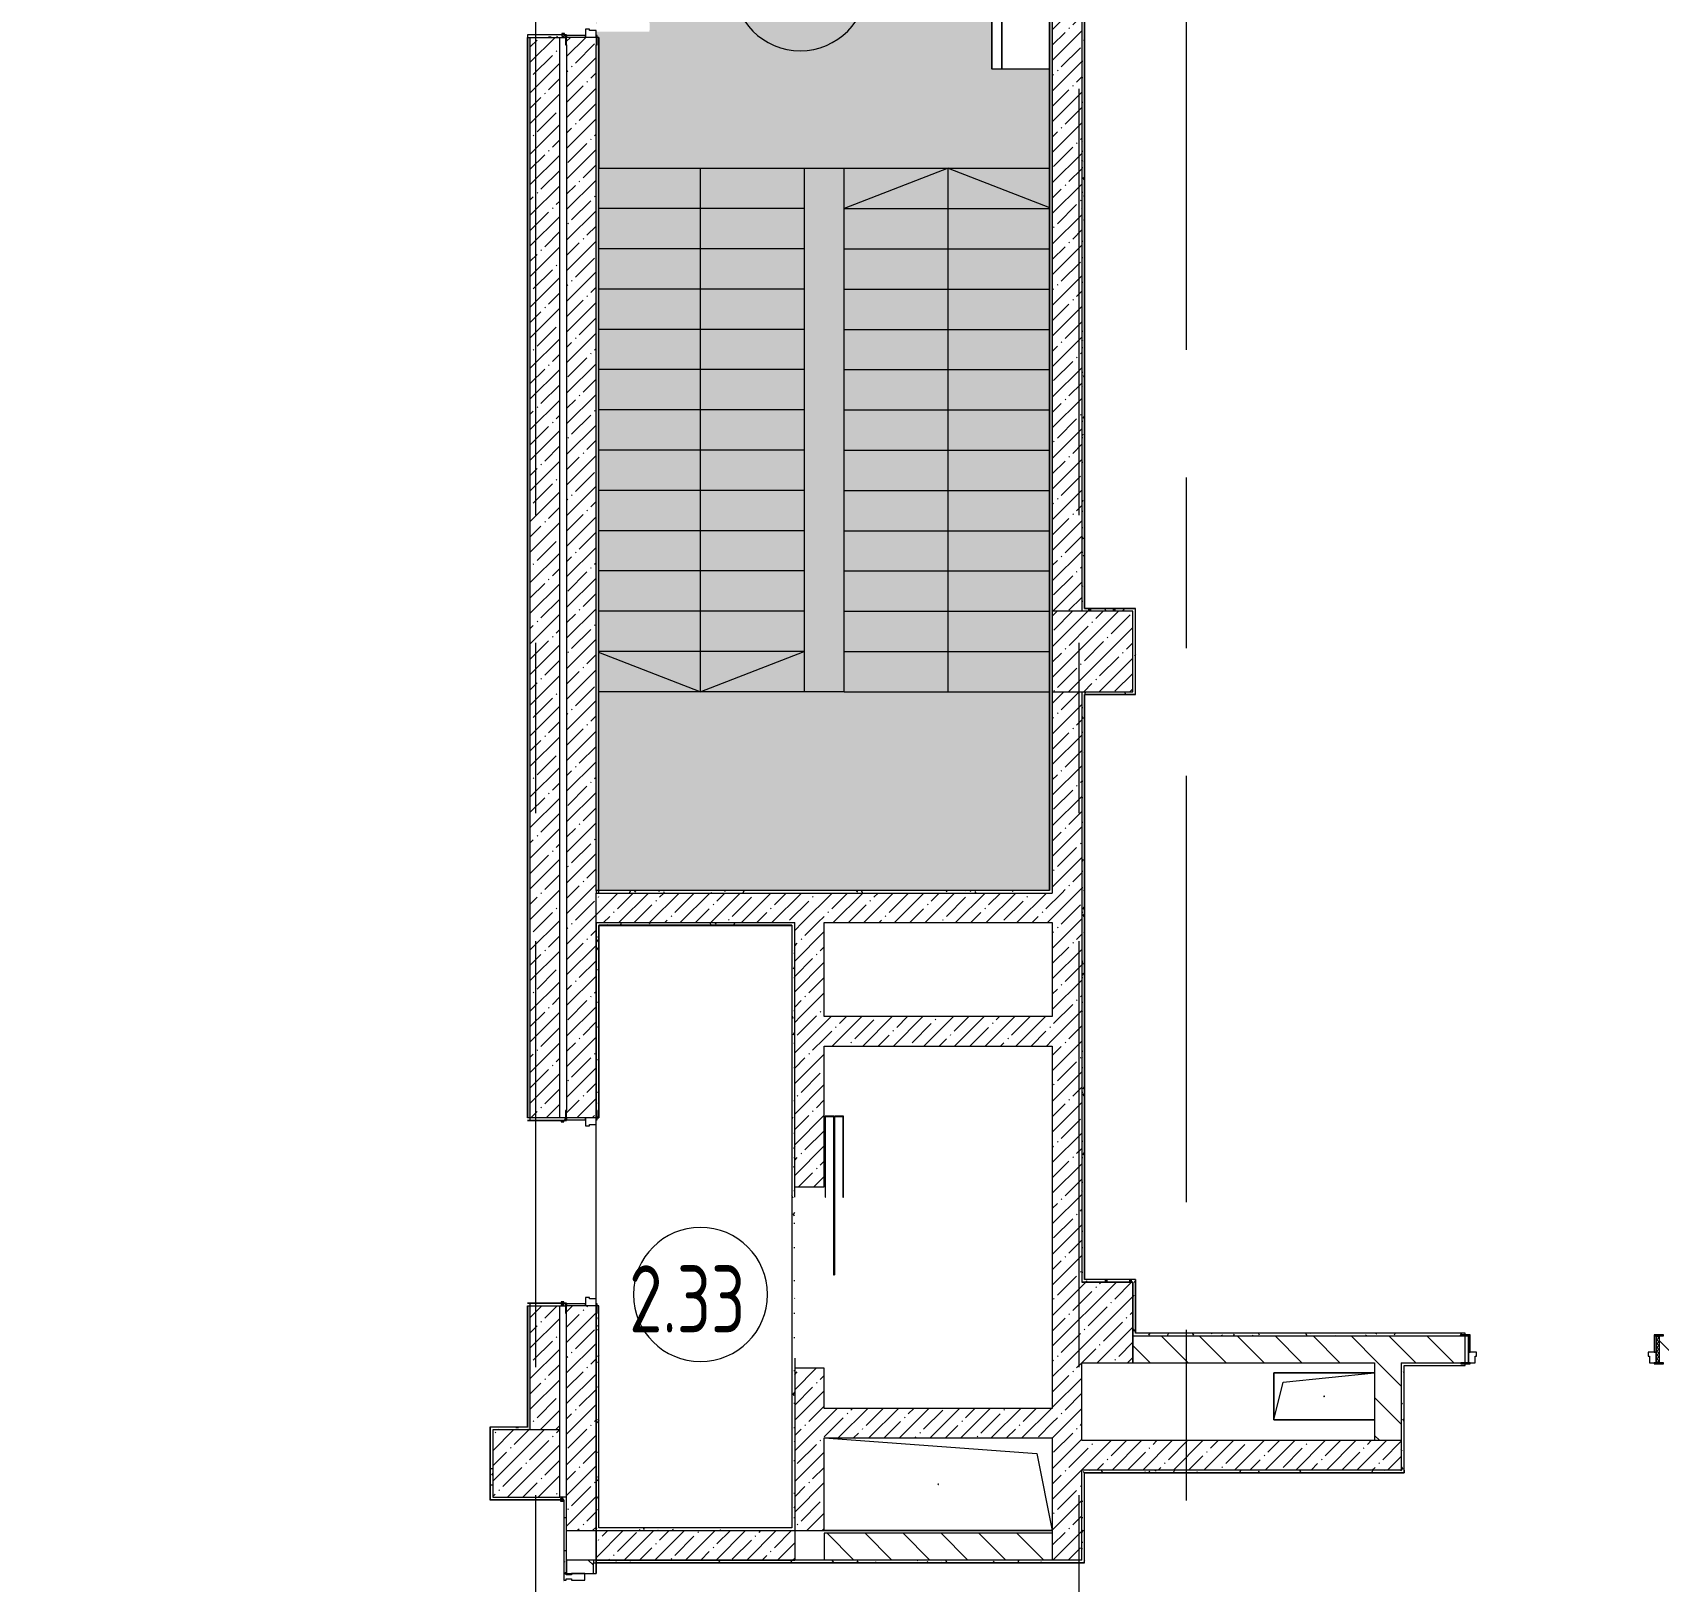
# Model space of a CAD drawing. Header units: millimetres. Extents: x -625 to 415037, y -3642 to 102118.
# Drawn here: x 183332 to 195449, y 10070 to 21611 of the extents above; entities that cross this region are included whole.
import ezdxf

# ---------------------------------------------------------------- set-up
doc = ezdxf.new("R2010")
doc.units = ezdxf.units.MM
doc.linetypes.add('Осевая', pattern=[6350, 1270, -952.5, 3175, -952.5])
for name, color, linetype, lineweight in [('A-AREA-IDEN', 7, 'Continuous', 9), ('A-DOOR-FRAM-2', 7, 'Continuous', 5), ('A-GENM', 7, 'Continuous', 9), ('A-GLAZ-CWMG', 7, 'Continuous', 9), ('A-GLAZ-CWMG-1', 7, 'Continuous', 20), ('A-WALL', 7, 'Continuous', 5), ('I-WALL', 7, 'Continuous', 5), ('S-COLS', 7, 'Continuous', 9), ('S-COLS-1', 7, 'Continuous', 5), ('S-STRS', 7, 'Continuous', 9), ('S-STRS-ANNO', 7, 'Continuous', 5), ('Оси', 7, 'Continuous', 9), ('Оси-2', 7, 'Осевая', 9)]:
    doc.layers.add(name, color=color, linetype=linetype, lineweight=lineweight)
doc.layers.add('A-AREA-PATT-2', color=7, linetype='Continuous', lineweight=5, true_color=0xcde0ef, transparency=1)
for name, color, linetype, lineweight, true_color in [('A-DOOR-1', 7, 'Continuous', 5, 0xc0c0c0), ('A-DOOR-FRAM-1', 7, 'Continuous', 5, 0xc0c0c0), ('A-WALL-1', 9, 'Continuous', 5, 0x808080), ('A-WALL-FNSH-1', 9, 'Continuous', 5, 0x808080), ('S-STRS-1', 7, 'Continuous', 9, 0xeef6ff)]:
    doc.layers.add(name, color=color, linetype=linetype, lineweight=lineweight, true_color=true_color)
doc.layers.get('A-DOOR-1').off()
doc.styles.add('СПДС', font='ГОСТ тип А.ttf', dxfattribs={"width": 0.9})
pattern_1 = [(135, (148772.12, -0.94), (-141.42136, -141.42136), [])]
pattern_2 = [(45, (148772.12, -0.94), (-114.04925, 114.04925), []), (45, (148886.17, -0.94), (-114.04925, 114.04925), [201.612, -40.322, 6.706, -33.617])]
pattern_3 = [(0, (148772.123, -0.94), (243.84, 60.96), [20.117, -162.763, 20.117, -162.763, -975.36]), (0, (148772.123, -0.94), (243.84, 60.96), [-365.76, 20.117, -345.643, 20.117, -162.763, -426.72]), (0, (148772.123, -0.94), (243.84, 60.96), [-914.4, 20.117, -101.803, 20.117, -284.683]), (120, (148863.563, 29.54), (-174.71291, 180.691634), [20.117, -162.763, 20.117, -162.763, -975.36]), (120, (148863.563, 29.54), (-174.71291, 180.691634), [-365.76, 20.117, -345.643, 20.117, -162.763, -426.72]), (120, (148863.563, 29.54), (-174.71291, 180.691634), [-914.4, 20.117, -101.803, 20.117, -284.683]), (240, (148894.043, 151.46), (-69.12709, -241.651634), [20.117, -162.763, 20.117, -162.763, -975.36]), (240, (148894.043, 151.46), (-69.12709, -241.651634), [-365.76, 20.117, -345.643, 20.117, -162.763, -426.72]), (240, (148894.043, 151.46), (-69.12709, -241.651634), [-914.4, 20.117, -101.803, 20.117, -284.683])]

# ---------------------------------------------------------------- blocks, each defined once
blk = doc.blocks.new('BSC_Колонна _Прямоугольная - 600х600-V314-Объем проектирования 2 этажа')
at = {"layer": 'S-COLS-1'}
h = blk.add_hatch(dxfattribs=at)
h.set_pattern_fill('FP_67', color=256, style=0, pattern_type=2)
h.set_pattern_definition([(45, (-42460, -17000), (-114.04925, 114.04925), []), (45, (-42345.95, -17000), (-114.04925, 114.04925), [201.613, -40.323, 6.706, -33.617])])
h.paths.add_polyline_path([(-300, -300), (300, -300), (300, 300), (-300, 300), (-300, 3)])
for p, q in [((300, 300), (-300, 300)), ((-300, 300), (-300, -300)), ((300, -300), (300, 300)), ((-300, -300), (300, -300))]:
    blk.add_line(p, q, dxfattribs=at)
blk = doc.blocks.new('110_Дверь_СКБ_2Ст - Д-6_л__ ДОО_Дв_1450x2100h_Дверь из раздевальной в коридор-V364-Объем проектирования 2 этажа')
at = {"layer": 'A-DOOR-FRAM-2'}
h = blk.add_hatch(dxfattribs=at)
h.set_pattern_fill('FP_40', color=256, style=0, pattern_type=2)
h.set_pattern_definition([(45, (-546.384, 164.685), (-14.1421, 14.1421), []), (135, (-546.384, 164.685), (-14.1421, -14.1421), [])])
h.paths.add_polyline_path([(-713, 100), (-713, -100), (-688, -100), (-688, 100)])
at = {"layer": 'A-DOOR-FRAM-1'}
for p, q in [((-672, 108), (-742, 108)), ((-742, 108), (-742, 100)), ((-742, 100), (-672, 100)), ((-688, 100), (-713, 100)), ((-713, 100), (-713, -100)), ((-638, 100), (-688, 100)), ((-688, 100), (-688, 20)), ((-688, 20), (-628, 20)), ((-688, -100), (-688, 100)), ((-672, 20), (-688, 20)), ((-688, 20), (-688, -100)), ((-672, 100), (-672, 108)), ((-672, -100), (-672, 20)), ((-638, 50), (-638, 100)), ((-628, 50), (-638, 50)), ((-628, 20), (-628, 50)), ((662, 50), (652, 50)), ((652, 50), (652, 20)), ((652, 20), (712, 20)), ((662, 100), (662, 50)), ((712, 100), (662, 100)), ((768, 108), (698, 108)), ((698, 108), (698, 100)), ((698, 100), (768, 100)), ((712, 20), (698, 20)), ((698, 20), (698, -100)), ((712, 20), (712, 100)), ((738, 100), (712, 100)), ((712, 100), (712, -100)), ((712, -100), (712, 20)), ((738, -100), (738, 100)), ((768, 100), (768, 108)), ((-672, -100), (-742, -100)), ((-742, -100), (-742, -108)), ((-742, -108), (-672, -108)), ((-713, -100), (-688, -100)), ((-688, -100), (-672, -100)), ((-672, -108), (-672, -100)), ((698, -100), (712, -100)), ((768, -100), (698, -100)), ((698, -100), (698, -108)), ((698, -108), (768, -108)), ((712, -100), (738, -100)), ((768, -108), (768, -100))]:
    blk.add_line(p, q, dxfattribs=at)
blk = doc.blocks.new('110_Дверь_СКБ_2Ст - Д-1 Лестничная клетка EIS60-V410-Объем проектирования 2 этажа')
at = {"layer": 'A-DOOR-FRAM-1'}
for p, q in [((-672, 118), (-742, 118)), ((-742, 118), (-742, 110)), ((-742, 110), (-672, 110)), ((-638, 110), (-688, 110)), ((-688, 110), (-688, 30)), ((-688, 30), (-628, 30)), ((-672, 30), (-688, 30)), ((-688, 30), (-688, -110)), ((-672, 110), (-672, 118)), ((-672, -110), (-672, 30)), ((-638, 60), (-638, 110)), ((-628, 60), (-638, 60)), ((-628, 30), (-628, 60)), ((662, 60), (652, 60)), ((652, 60), (652, 30)), ((652, 30), (712, 30)), ((662, 110), (662, 60)), ((712, 110), (662, 110)), ((768, 118), (698, 118)), ((698, 118), (698, 110)), ((698, 110), (768, 110)), ((712, 30), (698, 30)), ((698, 30), (698, -110)), ((712, 30), (712, 110)), ((712, -110), (712, 30)), ((768, 110), (768, 118)), ((-672, -110), (-742, -110)), ((-742, -110), (-742, -118)), ((-742, -118), (-672, -118)), ((-688, -110), (-672, -110)), ((-672, -118), (-672, -110)), ((698, -110), (712, -110)), ((768, -110), (698, -110)), ((698, -110), (698, -118)), ((698, -118), (768, -118)), ((768, -118), (768, -110))]:
    blk.add_line(p, q, dxfattribs=at)
blk = doc.blocks.new('GM_Отверстие прямоугольное _в плите_ - Отверстие-21981729-Объем проектирования 2 этажа')
at = {"layer": 'A-GENM'}
for p, q in [((-375, -175), (-375, 175)), ((-375, 175), (375, 175)), ((375, 175), (-375, 175)), ((-375, 175), (-375, -175)), ((-305, 105), (375, 175)), ((-375, -175), (-305, 105)), ((375, -175), (-375, -175)), ((-375, -175), (375, -175))]:
    blk.add_line(p, q, dxfattribs=at)
for start, end in [(360, 180), (180, 360)]:
    blk.add_arc((0, 0), 2.5, start, end, dxfattribs=at)
blk = doc.blocks.new('110_Дверь_СКБ_2Ст - Д-2 1450x2100h_Лестничная клетка EIS60-31576737-Объем проектирования 2 этажа')
at = {"layer": 'A-DOOR-FRAM-1'}
for p, q in [((-672, 118), (-742, 118)), ((-742, 118), (-742, 110)), ((-742, 110), (-672, 110)), ((-638, 110), (-688, 110)), ((-688, 110), (-688, 30)), ((-688, 30), (-628, 30)), ((-672, 30), (-688, 30)), ((-688, 30), (-688, -110)), ((-672, 110), (-672, 118)), ((-672, -110), (-672, 30)), ((-638, 60), (-638, 110)), ((-628, 60), (-638, 60)), ((-628, 30), (-628, 60)), ((662, 60), (652, 60)), ((652, 60), (652, 30)), ((652, 30), (712, 30)), ((662, 110), (662, 60)), ((712, 110), (662, 110)), ((768, 118), (698, 118)), ((698, 118), (698, 110)), ((698, 110), (768, 110)), ((712, 30), (698, 30)), ((698, 30), (698, -110)), ((712, 30), (712, 110)), ((712, -110), (712, 30)), ((768, 110), (768, 118)), ((-672, -110), (-742, -110)), ((-742, -110), (-742, -118)), ((-742, -118), (-672, -118)), ((-688, -110), (-672, -110)), ((-672, -118), (-672, -110)), ((698, -110), (712, -110)), ((768, -110), (698, -110)), ((698, -110), (698, -118)), ((698, -118), (768, -118)), ((768, -118), (768, -110))]:
    blk.add_line(p, q, dxfattribs=at)
blk = doc.blocks.new('BSC_Колонна _Прямоугольная - 500х500-V428-Объем проектирования 2 этажа')
at = {"layer": 'S-COLS-1'}
h = blk.add_hatch(dxfattribs=at)
h.set_pattern_fill('FP_180', color=256, style=0, pattern_type=2)
h.set_pattern_definition([(45, (-38240, -10950), (-114.04925, 114.04925), []), (45, (-38125.95, -10950), (-114.04925, 114.04925), [201.613, -40.323, 6.706, -33.617])])
h.paths.add_polyline_path([(177, -250), (250, -250), (250, 250), (-250, 250), (-250, -250)])
for p, q in [((250, 250), (-250, 250)), ((-250, 250), (-250, -250)), ((250, -250), (250, 250)), ((-250, -250), (250, -250))]:
    blk.add_line(p, q, dxfattribs=at)
blk = doc.blocks.new('DOR_Дверь лифта - 1350х2050h-19118285-Объем проектирования 2 этажа')
at = {"layer": 'A-DOOR-FRAM-1'}
for p, q in [((600, -117), (600, -120)), ((1203, -117), (600, -117)), ((600, -120), (1200, -120)), ((1200, -120), (1200, -180)), ((1203, -183), (1203, -117)), ((1200, -180), (20, -180)), ((20, -180), (20, -183)), ((20, -183), (1203, -183)), ((1203, -187), (20, -187)), ((20, -187), (20, -190)), ((20, -190), (1200, -190)), ((1200, -190), (1200, -250)), ((1203, -253), (1203, -187)), ((600, -250), (600, -253)), ((1200, -250), (600, -250)), ((600, -253), (1203, -253))]:
    blk.add_line(p, q, dxfattribs=at)
blk = doc.blocks.new('GM_Отверстие прямоугольное _в плите_ - Отверстие-24275187-Объем проектирования 2 этажа')
at = {"layer": 'A-GENM'}
for p, q in [((-230, 735), (345, 850)), ((345, 850), (345, -850)), ((345, -850), (345, 850)), ((-345, -850), (-230, 735))]:
    blk.add_line(p, q, dxfattribs=at)
for start, end in [(360, 180), (180, 360)]:
    blk.add_arc((0, 0), 2.5, start, end, dxfattribs=at)
blk = doc.blocks.new('Прямоугольный импост - Импост структурный с накладкой - 160мм Темный-31239248-Объем проектирования 2 этажа')
at = {"layer": 'A-GLAZ-CWMG-1'}
for p, q in [((0, 17), (-50, 17)), ((-50, 17), (-50, 0)), ((-50, 0), (-40, 0)), ((-40, 0), (-40, -40)), ((-10, -40), (-10, 0)), ((-10, 0), (0, 0)), ((0, 0), (0, 17)), ((-40, -40), (-50, -40)), ((-50, -40), (-50, -140)), ((0, -40), (-10, -40)), ((0, -140), (0, -40)), ((-50, -140), (0, -140))]:
    blk.add_line(p, q, dxfattribs=at)
blk = doc.blocks.new('Зашивка приборов отопления28 - Зашивка приборов отопления-33322877-Объем проектирования 2 этажа')
at = {"layer": 'A-WALL'}
for p, q in [((75381, 486), (73341, 486)), ((73341, 486), (73341, 411)), ((73341, 411), (73341, 56)), ((75381, 411), (73341, 411)), ((73341, 411), (73341, 56)), ((73341, 411), (75381, 411))]:
    blk.add_line(p, q, dxfattribs=at)
blk = doc.blocks.new('Марка_Помещения - Номер-25198446-Объем проектирования 2 этажа')
at = {"layer": 'A-AREA-IDEN'}
for start, end in [(360, 180), (180, 360)]:
    blk.add_arc((0, 0), 2.5, start, end, dxfattribs=at)

msp = doc.modelspace()

# ---------------------------------------------------------------- hatches: boundary and pattern name
at = {"layer": 'A-AREA-PATT-2'}
h = msp.add_hatch(color=256, dxfattribs=at)
h.paths.add_polyline_path([(189382, 16699), (189382, 20599), (189082, 20599), (189082, 16699)])
h.paths.add_polyline_path([(187552, 20599), (187552, 20607), (187542, 20607), (187542, 20599), (187549, 20599)])
h = msp.add_hatch(color=256, dxfattribs=at)
h.paths.add_polyline_path([(187288, 7920), (187292, 7920), (187290, 7930), (187282, 7930), (187282, 7920)])
h.paths.add_polyline_path([(169022, 7920), (169022, 8530), (168992, 8530), (168992, 7920), (169017, 7920)])
h.paths.add_polyline_path([(187291, 7989), (187292, 7990), (187292, 8079), (187288, 8079), (187288, 8029), (187291, 8029), (187291, 7999)])
h.paths.add_polyline_path([(187288, 10064), (187292, 10064), (187291, 10114), (187288, 10114)])
h.paths.add_polyline_path([(169022, 10275), (169022, 10879), (169003, 10877), (169003, 10275)])
h.paths.add_polyline_path([(187267, 10668), (187287, 10668), (187287, 10679), (187267, 10679)])
h.paths.add_polyline_path([(181432, 13739), (181472, 13739), (181470, 13759), (181422, 13759), (181422, 13739)])
h.paths.add_polyline_path([(180072, 13739), (180122, 13739), (180120, 13759), (180072, 13759)])
h.paths.add_polyline_path([(182422, 18869), (182422, 18919), (182403, 18917), (182403, 18869)])
h.paths.add_polyline_path([(182403, 20219), (182422, 20219), (182422, 20269), (182403, 20267), (182403, 20221)])
at = {"layer": 'I-WALL'}
h = msp.add_hatch(dxfattribs=at)
h.set_pattern_fill('FP_1', color=256, style=0, pattern_type=2)
h.set_pattern_definition(pattern_2)
h.paths.add_polyline_path([(187042, 11199), (187262, 11199), (187262, 12124), (187042, 12124), (187042, 12099)])
h.paths.add_polyline_path([(187262, 13524), (187262, 21574), (187042, 21574), (187042, 13524), (187189, 13524)])
h.paths.add_polyline_path([(187262, 22974), (187262, 23399), (187042, 23399), (187042, 22974), (187189, 22974)])
h = msp.add_hatch(dxfattribs=at)
h.set_pattern_fill('FP_1', color=256, style=0, pattern_type=2)
h.set_pattern_definition(pattern_2)
h.paths.add_polyline_path([(187312, 10449), (187532, 10449), (187532, 12124), (187312, 12124), (187312, 10679)])
h.paths.add_polyline_path([(187532, 13524), (187532, 21574), (187312, 21574), (187312, 13524), (187528, 13524)])
h.paths.add_polyline_path([(187524, 22974), (187532, 22974), (187532, 23399), (187423, 23399), (187312, 23419), (187312, 22974), (187482, 22974)])
h = msp.add_hatch(dxfattribs=at)
h.set_pattern_fill('FP_191', color=256, style=0, pattern_type=2)
h.set_pattern_definition(pattern_3)
h.paths.add_polyline_path([(187552, 15199), (187552, 21574), (187540, 21574), (187540, 21519), (187532, 21519), (187532, 15199)])
h.paths.add_polyline_path([(187540, 22974), (187552, 22974), (187552, 23378), (187532, 23379), (187532, 23029), (187540, 23029), (187540, 22982)])
h = msp.add_hatch(dxfattribs=at)
h.set_pattern_fill('FP_191', color=256, style=0, pattern_type=2)
h.set_pattern_definition(pattern_3)
h.paths.add_polyline_path([(190932, 15219), (190932, 23379), (190912, 23378), (190912, 15219)])
h = msp.add_hatch(dxfattribs=at)
h.set_pattern_fill('FP_191', color=256, style=0, pattern_type=2)
h.set_pattern_definition(pattern_3)
h.paths.add_polyline_path([(187042, 11199), (187042, 12124), (187022, 12124), (187022, 11220)])
h.paths.add_polyline_path([(187022, 11199), (187042, 11199), (187022, 11219)])
h.paths.add_polyline_path([(187022, 13524), (187042, 13524), (187042, 21574), (187022, 21574), (187022, 13549)])
h.paths.add_polyline_path([(187022, 22974), (187042, 22974), (187042, 23016), (187022, 23002), (187022, 22974)])
h = msp.add_hatch(dxfattribs=at)
h.set_pattern_fill('FP_1', color=256, style=0, pattern_type=2)
h.set_pattern_definition(pattern_2)
h.paths.add_polyline_path([(190932, 17299), (191152, 17299), (191152, 22699), (190932, 22699), (190932, 19053)])
h = msp.add_hatch(dxfattribs=at)
h.set_pattern_fill('FP_191', color=256, style=0, pattern_type=2)
h.set_pattern_definition(pattern_3)
h.paths.add_polyline_path([(191152, 17299), (191172, 17299), (191172, 17319)])
h.paths.add_polyline_path([(191152, 17299), (191172, 17320), (191172, 22678), (191152, 22679), (191152, 19053)])
h = msp.add_hatch(dxfattribs=at)
h.set_pattern_fill('FP_191', color=256, style=0, pattern_type=2)
h.set_pattern_definition(pattern_3)
h.paths.add_polyline_path([(187051, 21574), (187304, 21574), (187305, 21589), (187312, 21589), (187311, 21594), (187022, 21594), (187022, 21574), (187042, 21574)])
h = msp.add_hatch(dxfattribs=at)
h.set_pattern_fill('FP_191', color=256, style=0, pattern_type=2)
h.set_pattern_definition(pattern_3)
h.paths.add_polyline_path([(191526, 17299), (191532, 17299), (191531, 17319), (191172, 17319), (191172, 17299)])
h = msp.add_hatch(dxfattribs=at)
h.set_pattern_fill('FP_191', color=256, style=0, pattern_type=2)
h.set_pattern_definition(pattern_3)
h.paths.add_polyline_path([(191532, 16679), (191552, 16679), (191552, 17319), (191532, 17319), (191532, 16699)])
h = msp.add_hatch(dxfattribs=at)
h.set_pattern_fill('FP_1', color=256, style=0, pattern_type=2)
h.set_pattern_definition(pattern_2)
h.paths.add_polyline_path([(190932, 15199), (191152, 15199), (191152, 16699), (190932, 16699)])
h = msp.add_hatch(dxfattribs=at)
h.set_pattern_fill('FP_191', color=256, style=0, pattern_type=2)
h.set_pattern_definition(pattern_3)
h.paths.add_polyline_path([(191152, 16679), (191172, 16679), (191152, 16699)])
h.paths.add_polyline_path([(191531, 16679), (191532, 16679), (191532, 16699), (191152, 16699), (191173, 16679), (191526, 16679)])
h = msp.add_hatch(dxfattribs=at)
h.set_pattern_fill('FP_191', color=256, style=0, pattern_type=2)
h.set_pattern_definition(pattern_3)
h.paths.add_polyline_path([(191152, 12299), (191172, 12299), (191172, 12319)])
h.paths.add_polyline_path([(191152, 12299), (191172, 12320), (191172, 16679), (191152, 16679), (191152, 12332)])
h = msp.add_hatch(dxfattribs=at)
h.set_pattern_fill('FP_1', color=256, style=0, pattern_type=2)
h.set_pattern_definition(pattern_2)
h.paths.add_polyline_path([(191152, 14979), (191152, 15199), (187532, 15199), (187532, 14979), (190932, 14979)])
h = msp.add_hatch(dxfattribs=at)
h.set_pattern_fill('FP_191', color=256, style=0, pattern_type=2)
h.set_pattern_definition(pattern_3)
h.paths.add_polyline_path([(189012, 15199), (190932, 15199), (190911, 15219), (187552, 15218), (187552, 15199), (188635, 15199)])
h.paths.add_polyline_path([(190932, 15199), (190932, 15219), (190912, 15219)])
h = msp.add_hatch(dxfattribs=at)
h.set_pattern_fill('FP_191', color=256, style=0, pattern_type=2)
h.set_pattern_definition(pattern_3)
h.paths.add_polyline_path([(189012, 14979), (187532, 14979), (187532, 14959), (188991, 14959)])
h.paths.add_polyline_path([(189002, 14959), (189012, 14959), (189012, 14979), (188992, 14959)])
h = msp.add_hatch(dxfattribs=at)
h.set_pattern_fill('FP_191', color=256, style=0, pattern_type=2)
h.set_pattern_definition(pattern_3)
h.paths.add_polyline_path([(187532, 10449), (187552, 10470), (187552, 12124), (187540, 12124), (187540, 12069), (187532, 12069), (187532, 10452)])
h.paths.add_polyline_path([(187552, 10449), (187552, 10469), (187532, 10449)])
h.paths.add_polyline_path([(187540, 13524), (187552, 13524), (187552, 14958), (187532, 14959), (187533, 13579), (187540, 13579), (187540, 13532)])
h = msp.add_hatch(dxfattribs=at)
h.set_pattern_fill('FP_191', color=256, style=0, pattern_type=2)
h.set_pattern_definition(pattern_3)
h.paths.add_polyline_path([(188994, 10469), (189012, 10469), (189012, 14959), (188992, 14957), (188992, 10469)])
h = msp.add_hatch(dxfattribs=at)
h.set_pattern_fill('FP_1', color=256, style=0, pattern_type=2)
h.set_pattern_definition(pattern_2)
h.paths.add_polyline_path([(189232, 14279), (189232, 14979), (189012, 14979), (189012, 14279)])
h = msp.add_hatch(dxfattribs=at)
h.set_pattern_fill('FP_1', color=256, style=0, pattern_type=2)
h.set_pattern_definition(pattern_2)
h.paths.add_polyline_path([(191152, 10229), (191152, 11699), (190932, 11699), (190932, 10229)])
h.paths.add_polyline_path([(190932, 12299), (191152, 12299), (191152, 14979), (190932, 14979), (190932, 12900)])
h = msp.add_hatch(dxfattribs=at)
h.set_pattern_fill('FP_1', color=256, style=0, pattern_type=2)
h.set_pattern_definition(pattern_2)
h.paths.add_polyline_path([(189232, 10449), (189232, 11659), (189012, 11659), (189012, 10449)])
h.paths.add_polyline_path([(189012, 13009), (189232, 13009), (189232, 14279), (189012, 14279), (189012, 14128)])
h = msp.add_hatch(dxfattribs=at)
h.set_pattern_fill('FP_1', color=256, style=0, pattern_type=2)
h.set_pattern_definition(pattern_2)
h.paths.add_polyline_path([(189232, 14059), (190932, 14059), (190932, 14279), (189232, 14279), (189232, 14251)])
h = msp.add_hatch(dxfattribs=at)
h.set_pattern_fill('FP_191', color=256, style=0, pattern_type=2)
h.set_pattern_definition(pattern_3)
h.paths.add_polyline_path([(187262, 13504), (187312, 13504), (187310, 13509), (187304, 13509), (187304, 13524), (187042, 13524), (187042, 13504), (187189, 13504)])
h = msp.add_hatch(dxfattribs=at)
h.set_pattern_fill('FP_191', color=256, style=0, pattern_type=2)
h.set_pattern_definition(pattern_3)
h.paths.add_polyline_path([(191526, 12299), (191552, 12299), (191552, 12319), (191172, 12319), (191172, 12299)])
h = msp.add_hatch(dxfattribs=at)
h.set_pattern_fill('FP_191', color=256, style=0, pattern_type=2)
h.set_pattern_definition(pattern_3)
h.paths.add_polyline_path([(191532, 11899), (191552, 11920), (191552, 12299), (191532, 12299), (191532, 11919)])
h.paths.add_polyline_path([(191552, 11899), (191552, 11919), (191532, 11899)])
h = msp.add_hatch(dxfattribs=at)
h.set_pattern_fill('FP_191', color=256, style=0, pattern_type=2)
h.set_pattern_definition(pattern_3)
h.paths.add_polyline_path([(187189, 12124), (187304, 12124), (187304, 12139), (187312, 12139), (187312, 12144), (187042, 12144), (187042, 12124), (187085, 12124)])
h = msp.add_hatch(dxfattribs=at)
h.set_pattern_fill('FP_23', color=256, style=0, pattern_type=2)
h.set_pattern_definition(pattern_1)
h.paths.add_polyline_path([(199182, 11699), (200482, 11699), (200482, 11899), (197532, 11899), (197532, 11699)])
h.paths.add_polyline_path([(193333, 11699), (194008, 11699), (194008, 11899), (191532, 11899), (191532, 11699), (192971, 11699)])
h.paths.add_polyline_path([(196233, 11699), (196932, 11699), (196932, 11899), (195458, 11899), (195458, 11699), (196033, 11699)])
h = msp.add_hatch(dxfattribs=at)
h.set_pattern_fill('FP_191', color=256, style=0, pattern_type=2)
h.set_pattern_definition(pattern_3)
h.paths.add_polyline_path([(196932, 11899), (196932, 11919), (196912, 11919)])
h.paths.add_polyline_path([(196932, 11899), (196911, 11919), (195458, 11919), (195458, 11907), (195488, 11907), (195488, 11899), (196233, 11899)])
h.paths.add_polyline_path([(193978, 11899), (193978, 11907), (194008, 11907), (194008, 11919), (191552, 11919), (191552, 11899), (193533, 11899)])
h = msp.add_hatch(dxfattribs=at)
h.set_pattern_fill('FP_23', color=256, style=0, pattern_type=2)
h.set_pattern_definition(pattern_1)
h.paths.add_polyline_path([(193533, 11119), (193533, 11699), (193333, 11699), (193333, 11119)])
h = msp.add_hatch(dxfattribs=at)
h.set_pattern_fill('FP_191', color=256, style=0, pattern_type=2)
h.set_pattern_definition(pattern_3)
h.paths.add_polyline_path([(195488, 11679), (196012, 11679), (196012, 11699), (195488, 11698), (195488, 11691), (195458, 11691), (195458, 11679)])
h.paths.add_polyline_path([(194008, 11679), (194008, 11691), (193978, 11691), (193978, 11699), (193533, 11699), (193533, 11679), (193978, 11679)])
h = msp.add_hatch(dxfattribs=at)
h.set_pattern_fill('FP_191', color=256, style=0, pattern_type=2)
h.set_pattern_definition(pattern_3)
h.paths.add_polyline_path([(193533, 10899), (193553, 10900), (193553, 11678), (193533, 11678), (193533, 11119)])
h = msp.add_hatch(dxfattribs=at)
h.set_pattern_fill('FP_1', color=256, style=0, pattern_type=2)
h.set_pattern_definition(pattern_2)
h.paths.add_polyline_path([(190932, 11139), (190932, 11359), (189232, 11359), (189232, 11139), (190096, 11139)])
h = msp.add_hatch(dxfattribs=at)
h.set_pattern_fill('FP_191', color=256, style=0, pattern_type=2)
h.set_pattern_definition(pattern_3)
h.paths.add_polyline_path([(186762, 11199), (187022, 11199), (187022, 11219), (186742, 11219), (186742, 11199)])
h = msp.add_hatch(dxfattribs=at)
h.set_pattern_fill('FP_191', color=256, style=0, pattern_type=2)
h.set_pattern_definition(pattern_3)
h.paths.add_polyline_path([(186762, 10679), (186762, 11199), (186742, 11199), (186742, 10679), (186757, 10679)])
h = msp.add_hatch(dxfattribs=at)
h.set_pattern_fill('FP_1', color=256, style=0, pattern_type=2)
h.set_pattern_definition(pattern_2)
h.paths.add_polyline_path([(193533, 10899), (193533, 11119), (191152, 11119), (191152, 10899), (192971, 10899)])
h = msp.add_hatch(dxfattribs=at)
h.set_pattern_fill('FP_191', color=256, style=0, pattern_type=2)
h.set_pattern_definition(pattern_3)
h.paths.add_polyline_path([(191152, 10209), (191172, 10211), (191172, 10899), (191152, 10899), (191152, 10229)])
h = msp.add_hatch(dxfattribs=at)
h.set_pattern_fill('FP_191', color=256, style=0, pattern_type=2)
h.set_pattern_definition(pattern_3)
h.paths.add_polyline_path([(193533, 10879), (193553, 10879), (193553, 10899), (191172, 10899), (191174, 10879), (193462, 10879)])
h = msp.add_hatch(dxfattribs=at)
h.set_pattern_fill('FP_191', color=256, style=0, pattern_type=2)
h.set_pattern_definition(pattern_3)
h.paths.add_polyline_path([(186766, 10679), (187291, 10679), (187312, 10699), (186762, 10699), (186762, 10679)])
h.paths.add_polyline_path([(187309, 10679), (187312, 10679), (187312, 10699), (187292, 10679)])
h = msp.add_hatch(dxfattribs=at)
h.set_pattern_fill('FP_191', color=256, style=0, pattern_type=2)
h.set_pattern_definition(pattern_3)
h.paths.add_polyline_path([(187312, 7919), (187312, 7999), (187292, 7999), (187292, 7920), (187308, 7919)])
h.paths.add_polyline_path([(187292, 10129), (187312, 10129), (187312, 10679), (187292, 10679), (187292, 10229)])
h = msp.add_hatch(dxfattribs=at)
h.set_pattern_fill('FP_1', color=256, style=0, pattern_type=2)
h.set_pattern_definition(pattern_2)
h.paths.add_polyline_path([(189012, 10229), (189012, 10449), (187532, 10449), (187532, 10229), (188635, 10229)])
h = msp.add_hatch(dxfattribs=at)
h.set_pattern_fill('FP_191', color=256, style=0, pattern_type=2)
h.set_pattern_definition(pattern_3)
h.paths.add_polyline_path([(189012, 10449), (189012, 10469), (188992, 10469), (189007, 10454)])
h.paths.add_polyline_path([(188635, 10449), (189012, 10449), (188991, 10469), (187553, 10469), (187552, 10449), (187912, 10449)])
h = msp.add_hatch(dxfattribs=at)
h.set_pattern_fill('FP_23', color=256, style=0, pattern_type=2)
h.set_pattern_definition(pattern_1)
h.paths.add_polyline_path([(190932, 10229), (190932, 10429), (189232, 10429), (189232, 10229), (189909, 10229)])
h = msp.add_hatch(dxfattribs=at)
h.set_pattern_fill('FP_23', color=256, style=0, pattern_type=2)
h.set_pattern_definition(pattern_1)
h.paths.add_polyline_path([(187492, 7899), (187512, 7899), (187512, 7999), (187312, 7999), (187312, 7899)])
h.paths.add_polyline_path([(187312, 10129), (187512, 10129), (187512, 10229), (187312, 10229)])
h = msp.add_hatch(dxfattribs=at)
h.set_pattern_fill('FP_191', color=256, style=0, pattern_type=2)
h.set_pattern_definition(pattern_3)
h.paths.add_polyline_path([(190932, 10209), (191152, 10209), (191152, 10229), (187512, 10229), (187512, 10209), (190829, 10209)])
at = {"layer": 'S-COLS-1'}
h = msp.add_hatch(dxfattribs=at)
h.set_pattern_fill('FP_1', color=256, style=0, pattern_type=2)
h.set_pattern_definition(pattern_2)
h.paths.add_polyline_path([(191532, 11699), (191532, 12299), (190932, 12299), (190932, 11699), (191526, 11699)])
at = {"layer": 'S-STRS-1'}
h = msp.add_hatch(color=256, dxfattribs=at)
h.paths.add_polyline_path([(189382, 20599), (190912, 20599), (190912, 21339), (190482, 21339), (190481, 23379), (187552, 23378), (187552, 22974), (187540, 22974), (187540, 22959), (187532, 22958), (187532, 22924), (187536, 22924), (187536, 22958), (188530, 22958), (188527, 22854), (188512, 22750), (188487, 22648), (188451, 22550), (188398, 22444), (188350, 22367), (188275, 22274), (188212, 22209), (188114, 22130), (188027, 22074), (187932, 22027), (187841, 21992), (187754, 21968), (187807, 21925), (187855, 21871), (187889, 21813), (187914, 21752), (187932, 21674), (187930, 21624), (187930, 21624), (187930, 21617), (187536, 21617), (187536, 21624), (187532, 21624), (187532, 21589), (187540, 21589), (187540, 21574), (187552, 21574), (187552, 20599), (188635, 20599)])
h.paths.add_polyline_path([(187532, 21674), (187536, 21674), (187536, 21707), (187833, 21707), (187814, 21763), (187783, 21816), (187747, 21858), (187702, 21894), (187639, 21924), (187594, 21938), (187536, 21943), (187536, 22033), (187650, 22041), (187754, 22061), (187855, 22092), (187942, 22130), (188027, 22179), (188111, 22240), (188187, 22310), (188255, 22389), (188313, 22475), (188361, 22568), (188398, 22665), (188424, 22765), (188438, 22868), (187536, 22868), (187536, 22874), (187532, 22874), (187532, 21707)])
for points in [[(189082, 20299), (189082, 20599), (187552, 20599), (187552, 20299), (188635, 20299)], [(190912, 20299), (190912, 20599), (189382, 20599), (189382, 20299), (190225, 20299)], [(188635, 19999), (189082, 19999), (189082, 20299), (187552, 20299), (187552, 19999), (188555, 19999)], [(189382, 19999), (190912, 19999), (190912, 20299), (189382, 20299)], [(188811, 19699), (189082, 19699), (189082, 19999), (187552, 19999), (187552, 19699), (188635, 19699)], [(190912, 19699), (190912, 19999), (189382, 19999), (189382, 19699)], [(189082, 19399), (189082, 19699), (187552, 19699), (187552, 19399), (188718, 19399)], [(189382, 19399), (190912, 19399), (190912, 19699), (189382, 19699)], [(189082, 19099), (189082, 19399), (187552, 19399), (187552, 19099), (188635, 19099)], [(189382, 19099), (190912, 19099), (190912, 19399), (189382, 19399)], [(188635, 18799), (189082, 18799), (189082, 19099), (187552, 19099), (187552, 18799), (188005, 18799)], [(189382, 18799), (190912, 18799), (190912, 19099), (189382, 19099), (189382, 19053)], [(189082, 18499), (189082, 18799), (187552, 18799), (187552, 18499), (188635, 18499)], [(189382, 18499), (190912, 18499), (190912, 18799), (189382, 18799)], [(187552, 18199), (189082, 18199), (189082, 18499), (187552, 18499)], [(189382, 18199), (190912, 18199), (190912, 18499), (189382, 18499)], [(188635, 17899), (189082, 17899), (189082, 18199), (187552, 18199), (187552, 17899), (187887, 17899)], [(189382, 17899), (190912, 17899), (190912, 18199), (189382, 18199)], [(187552, 17599), (189082, 17599), (189082, 17899), (187552, 17899)], [(189382, 17599), (190912, 17599), (190912, 17899), (189382, 17899)], [(187552, 17299), (189082, 17299), (189082, 17599), (187552, 17599)], [(189382, 17299), (190912, 17299), (190912, 17599), (189382, 17599)], [(187769, 16999), (189082, 16999), (189082, 17299), (187552, 17299), (187552, 16999)], [(190080, 16999), (190912, 16999), (190912, 17299), (189382, 17299), (189382, 16999)], [(187552, 16699), (189082, 16699), (189082, 16999), (187552, 16999)], [(190912, 16699), (190912, 16999), (189382, 16999), (189382, 16699), (190080, 16699)], [(190932, 15199), (190912, 15219), (190912, 16699), (187552, 16699), (187553, 15219), (190912, 15218)]]:
    msp.add_hatch(color=256, dxfattribs=at).paths.add_polyline_path(points)

# ---------------------------------------------------------------- linework, layer by layer
at = {"layer": 'A-WALL'}
for p, q in [((190912, 15219), (190912, 23378)), ((191152, 22699), (191152, 17299)), ((187042, 13504), (187042, 21574)), ((187532, 15219), (187532, 21519)), ((191172, 17319), (191532, 17319)), ((191172, 16679), (191172, 12319)), ((187532, 14979), (189012, 14979)), ((187532, 14979), (187532, 13579)), ((188992, 14959), (187552, 14959)), ((187552, 14959), (187552, 13524)), ((189012, 14827), (189012, 14979)), ((187272, 13504), (187272, 13494)), ((187272, 13494), (187292, 13494)), ((187292, 13494), (187292, 13504)), ((191552, 12319), (191172, 12319)), ((191552, 12319), (191552, 11919)), ((187022, 11219), (187022, 12124)), ((187042, 11199), (187042, 12144)), ((187552, 10469), (187552, 12124)), ((187532, 12069), (187532, 10229)), ((191532, 11899), (193978, 11899)), ((189012, 11734), (189012, 10229)), ((193533, 11699), (193978, 11699)), ((193533, 11699), (193533, 10899)), ((193553, 11679), (194008, 11679)), ((193553, 10899), (193553, 11679)), ((187022, 11219), (186742, 11219)), ((193533, 10899), (191152, 10899)), ((191172, 10209), (191172, 10879)), ((193553, 10879), (191172, 10879)), ((187292, 10679), (186742, 10679)), ((187532, 10449), (189232, 10449)), ((188992, 10469), (187553, 10469)), ((187312, 10229), (187312, 10129)), ((187512, 10129), (187512, 10209)), ((187532, 10229), (187532, 10129))]:
    msp.add_line(p, q, dxfattribs=at)
at = {"layer": 'A-WALL-1'}
for p, q in [((190932, 22699), (190932, 17299)), ((187022, 21594), (187022, 21574)), ((187312, 21594), (187022, 21594)), ((187022, 21574), (187304, 21574)), ((187262, 13524), (187262, 21574)), ((187297, 21604), (187277, 21604)), ((187277, 21604), (187277, 21584)), ((187277, 21584), (187297, 21584)), ((187297, 21584), (187297, 21604)), ((187312, 21589), (187312, 21594)), ((187552, 21574), (187540, 21574)), ((187552, 15199), (187552, 21574)), ((187312, 21519), (187312, 13579)), ((191172, 17319), (191172, 17320)), ((191552, 16679), (191552, 17319)), ((190932, 16699), (190932, 15199)), ((191152, 16699), (191152, 12299)), ((191172, 16679), (191173, 16679)), ((190911, 15219), (187532, 15219)), ((187552, 15199), (190932, 15199)), ((188992, 14959), (188992, 10469)), ((189232, 14979), (190932, 14979)), ((189232, 14279), (189232, 14979)), ((190932, 14979), (190932, 14279)), ((189012, 12934), (189012, 14827)), ((190932, 14279), (189232, 14279)), ((189232, 13009), (189232, 14059)), ((189232, 14059), (190932, 14059)), ((190932, 14059), (190932, 12299)), ((187304, 13524), (187022, 13524)), ((187312, 13505), (187312, 13509)), ((187540, 13524), (187552, 13524)), ((189012, 13009), (189232, 13009)), ((191152, 12299), (191532, 12299)), ((191532, 12299), (191532, 11699)), ((187022, 12124), (187304, 12124)), ((187262, 11199), (187262, 12124)), ((187272, 12154), (187272, 12134)), ((187292, 12154), (187272, 12154)), ((187272, 12134), (187292, 12134)), ((187292, 12134), (187292, 12154)), ((187312, 12139), (187312, 12143)), ((187552, 12124), (187540, 12124)), ((187312, 10129), (187312, 12069)), ((194008, 11919), (191552, 11919)), ((194008, 11907), (194008, 11919)), ((189232, 11659), (189012, 11659)), ((189232, 11359), (189232, 11659)), ((190932, 11699), (190932, 11359)), ((191152, 11119), (191152, 11699)), ((191532, 11699), (193333, 11699)), ((193333, 11699), (193333, 11119)), ((194008, 11679), (194008, 11691)), ((190932, 11359), (189232, 11359)), ((186742, 11219), (186742, 10679)), ((189232, 10449), (189232, 11139)), ((189232, 11139), (190932, 11139)), ((190932, 11139), (190932, 10229)), ((193533, 11119), (191152, 11119)), ((191152, 10229), (191152, 10899)), ((187312, 10699), (187262, 10699)), ((187292, 10679), (187292, 10129)), ((187312, 10449), (187532, 10449)), ((190932, 10429), (189232, 10429)), ((189232, 10429), (189232, 10229)), ((187532, 10229), (187312, 10229)), ((187512, 10209), (187532, 10209)), ((187532, 10229), (189012, 10229)), ((191152, 10229), (187532, 10229)), ((187292, 10129), (187532, 10129))]:
    msp.add_line(p, q, dxfattribs=at)
at = {"layer": 'A-WALL-FNSH-1'}
for p, q in [((190911, 23378), (190911, 15219)), ((191172, 22679), (191172, 17320)), ((191173, 17320), (191173, 22679)), ((187022, 21574), (187021, 21574)), ((187021, 21574), (187021, 13524)), ((187022, 13524), (187022, 21574)), ((187553, 21574), (187552, 21574)), ((187553, 15220), (187553, 20599)), ((191553, 17320), (191173, 17320)), ((191532, 17319), (191552, 17319)), ((191553, 16678), (191553, 17320)), ((191552, 16679), (191173, 16679)), ((191173, 12320), (191173, 16678)), ((191173, 16678), (191553, 16678)), ((187552, 15220), (187553, 15220)), ((187553, 14958), (188991, 14958)), ((187553, 13524), (187553, 14958)), ((188991, 14958), (188991, 10470)), ((187021, 13524), (187022, 13524)), ((187312, 13505), (187022, 13505)), ((187022, 13505), (187022, 13504)), ((187022, 13504), (187312, 13504)), ((187312, 13504), (187312, 13505)), ((187552, 13524), (187553, 13524)), ((191553, 12320), (191173, 12320)), ((191553, 11920), (191553, 12320)), ((187022, 12124), (187021, 12124)), ((187021, 12124), (187021, 11220)), ((187312, 12144), (187022, 12144)), ((187022, 12144), (187022, 12143)), ((187022, 12143), (187312, 12143)), ((187312, 12143), (187312, 12144)), ((187553, 12124), (187552, 12124)), ((187553, 10469), (187553, 12124)), ((194008, 11920), (191553, 11920)), ((194008, 11919), (194008, 11920)), ((193554, 11678), (194008, 11678)), ((193554, 10878), (193554, 11678)), ((194008, 11678), (194008, 11679)), ((186741, 11220), (186741, 10678)), ((187021, 11220), (186741, 11220)), ((191173, 10208), (191173, 10878)), ((191173, 10878), (193554, 10878)), ((193553, 10899), (193553, 10879)), ((186741, 10678), (187291, 10678)), ((187267, 10688), (187267, 10668)), ((187287, 10688), (187267, 10688)), ((187267, 10668), (187287, 10668)), ((187287, 10668), (187287, 10688)), ((187291, 10678), (187291, 10129)), ((188991, 10470), (187552, 10470)), ((187552, 10469), (187553, 10469)), ((191172, 10209), (187532, 10209)), ((187533, 10208), (191173, 10208)), ((187533, 10129), (187533, 10208)), ((187291, 10129), (187292, 10129)), ((187532, 10129), (187533, 10129))]:
    msp.add_line(p, q, dxfattribs=at)
at = {"layer": 'I-WALL'}
for p, q in [((190481, 21339), (190481, 23368)), ((187553, 21574), (187553, 20599)), ((190482, 21339), (190481, 21339)), ((190482, 21339), (190482, 21338)), ((190901, 21338), (190482, 21338)), ((190557, 21339), (190901, 21339)), ((190901, 21339), (190901, 21338)), ((190911, 20910), (190912, 20910)), ((190912, 20819), (190911, 20819)), ((187553, 20607), (187552, 20607)), ((187552, 20599), (187553, 20599)), ((190911, 16619), (190912, 16619)), ((187532, 15219), (187532, 15199)), ((187532, 15199), (187552, 15199)), ((190911, 15219), (190912, 15219)), ((187532, 10229), (187512, 10229)), ((187512, 10229), (187512, 10209))]:
    msp.add_line(p, q, dxfattribs=at)
at = {"layer": 'S-COLS-1'}
for p, q in [((190932, 12299), (190932, 11699)), ((191532, 12299), (191152, 12299)), ((191532, 11699), (191532, 12299)), ((191152, 11699), (191532, 11699))]:
    msp.add_line(p, q, dxfattribs=at)
at = {"layer": 'S-STRS'}
for p, q in [((187552, 20599), (189382, 20599)), ((189082, 20599), (189082, 20299)), ((189382, 20599), (190912, 20599)), ((189382, 20299), (189382, 20599)), ((189382, 20599), (190912, 20599)), ((189082, 20299), (187552, 20299)), ((189082, 20299), (187552, 20299)), ((189082, 20299), (189082, 19999)), ((189382, 19999), (189382, 20299)), ((189382, 20299), (190912, 20299)), ((189382, 20299), (190912, 20299)), ((189082, 19999), (187552, 19999)), ((189082, 19999), (187552, 19999)), ((189082, 19999), (189082, 19699)), ((189382, 19699), (189382, 19999)), ((189382, 19999), (190912, 19999)), ((189382, 19999), (190912, 19999)), ((189082, 19699), (187552, 19699)), ((189082, 19699), (187552, 19699)), ((189082, 19699), (189082, 19399)), ((189382, 19399), (189382, 19699)), ((189382, 19699), (190912, 19699)), ((189382, 19699), (190912, 19699)), ((189082, 19399), (187552, 19399)), ((189082, 19399), (187552, 19399)), ((189082, 19399), (189082, 19099)), ((189382, 19099), (189382, 19399)), ((189382, 19399), (190912, 19399)), ((189382, 19399), (190912, 19399)), ((189082, 19099), (187552, 19099)), ((189082, 19099), (187552, 19099)), ((189082, 19099), (189082, 18799)), ((189382, 18799), (189382, 19099)), ((189382, 19099), (190912, 19099)), ((189382, 19099), (190912, 19099)), ((189082, 18799), (187552, 18799)), ((189082, 18799), (187552, 18799)), ((189082, 18799), (189082, 18499)), ((189382, 18499), (189382, 18799)), ((189382, 18799), (190912, 18799)), ((189382, 18799), (190912, 18799)), ((189082, 18499), (187552, 18499)), ((189082, 18499), (187552, 18499)), ((189082, 18499), (189082, 18199)), ((189382, 18199), (189382, 18499)), ((189382, 18499), (190912, 18499)), ((189382, 18499), (190912, 18499)), ((189082, 18199), (187552, 18199)), ((189082, 18199), (187552, 18199)), ((189082, 18199), (189082, 17899)), ((189382, 17899), (189382, 18199)), ((189382, 18199), (190912, 18199)), ((189382, 18199), (190912, 18199)), ((189082, 17899), (187552, 17899)), ((189082, 17899), (187552, 17899)), ((189082, 17899), (189082, 17599)), ((189382, 17599), (189382, 17899)), ((189382, 17899), (190912, 17899)), ((189382, 17899), (190912, 17899)), ((189082, 17599), (187552, 17599)), ((189082, 17599), (187552, 17599)), ((189082, 17599), (189082, 17299)), ((189382, 17299), (189382, 17599)), ((189382, 17599), (190912, 17599)), ((189382, 17599), (190912, 17599)), ((189082, 17299), (187552, 17299)), ((189082, 17299), (187552, 17299)), ((189082, 17299), (189082, 16999)), ((189382, 16999), (189382, 17299)), ((189382, 17299), (190912, 17299)), ((189382, 17299), (190912, 17299)), ((189082, 16999), (187552, 16999)), ((189082, 16999), (187552, 16999)), ((189082, 16999), (189082, 16699)), ((189382, 16699), (189382, 16999)), ((189382, 16999), (190912, 16999)), ((189382, 16999), (190912, 16999)), ((189082, 16699), (187552, 16699)), ((189082, 16699), (187552, 16699)), ((189382, 16699), (189082, 16699)), ((189382, 16699), (190912, 16699)), ((189382, 16699), (190912, 16699))]:
    msp.add_line(p, q, dxfattribs=at)
at = {"layer": 'S-STRS-ANNO'}
for p, q in [((188307, 20599), (188307, 20299)), ((190157, 20599), (189382, 20299)), ((190157, 20299), (190157, 20599)), ((190157, 20599), (190912, 20307)), ((188307, 20299), (188307, 19999)), ((190157, 19999), (190157, 20299)), ((188307, 19999), (188307, 19699)), ((190157, 19699), (190157, 19999)), ((188307, 19699), (188307, 19399)), ((190157, 19399), (190157, 19699)), ((188307, 19399), (188307, 19099)), ((190157, 19099), (190157, 19399)), ((188307, 19099), (188307, 18799)), ((190157, 18799), (190157, 19099)), ((188307, 18799), (188307, 18499)), ((190157, 18499), (190157, 18799)), ((188307, 18499), (188307, 18199)), ((190157, 18199), (190157, 18499)), ((188307, 18199), (188307, 17899)), ((190157, 17899), (190157, 18199)), ((188307, 17899), (188307, 17599)), ((190157, 17599), (190157, 17899)), ((188307, 17599), (188307, 17299)), ((190157, 17299), (190157, 17599)), ((188307, 17299), (188307, 16999)), ((190157, 16999), (190157, 17299)), ((188307, 16699), (187552, 16991)), ((188307, 16999), (188307, 16699)), ((188307, 16699), (189082, 16999)), ((190157, 16699), (190157, 16999))]:
    msp.add_line(p, q, dxfattribs=at)
at = {"layer": 'Оси'}
for p, q in [((187082, 18777), (187082, 23777)), ((187532, 10199), (187532, 15199))]:
    msp.add_line(p, q, dxfattribs=at)
at = {"layer": 'Оси-2'}
for p, q in [((191132, 3094), (191132, 22398)), ((191132, 3093), (191132, 22397)), ((191932, 4325), (191932, 22398)), ((191932, 4324), (191932, 22397)), ((187082, 3094), (187082, 18778)), ((187082, 3093), (187082, 18777)), ((187532, 4325), (187532, 10200)), ((187532, 4324), (187532, 10199))]:
    msp.add_line(p, q, dxfattribs=at)

# ---------------------------------------------------------------- block references
at = {"layer": 'A-AREA-IDEN', "xscale": 199.9999999999999, "yscale": 199.9999999999999, "zscale": 199.9999999999999}
for p in [(189054, 21975), (188310, 12208)]:
    msp.add_blockref('Марка_Помещения - Номер-25198446-Объем проектирования 2 этажа', p, dxfattribs=at)
at = {"layer": 'A-DOOR-1'}
for name, p, rotation in [('110_Дверь_СКБ_2Ст - Д-1 Лестничная клетка EIS60-V410-Объем проектирования 2 этажа', (187422, 22287), 269.9999999999999), ('110_Дверь_СКБ_2Ст - Д-2 1450x2100h_Лестничная клетка EIS60-31576737-Объем проектирования 2 этажа', (187422, 12837), 269.9999999999999), ('DOR_Дверь лифта - 1350х2050h-19118285-Объем проектирования 2 этажа', (189122, 12334), 90), ('110_Дверь_СКБ_2Ст - Д-6_л__ ДОО_Дв_1450x2100h_Дверь из раздевальной в коридор-V364-Объем проектирования 2 этажа', (194745, 11799), 180)]:
    msp.add_blockref(name, p, dxfattribs=dict(at, rotation=rotation))
at = {"layer": 'A-GENM'}
msp.add_blockref('GM_Отверстие прямоугольное _в плите_ - Отверстие-21981729-Объем проектирования 2 этажа', (192958, 11449), dxfattribs=at)
at = {"layer": 'A-GENM', "rotation": 269.9999999999999}
msp.add_blockref('GM_Отверстие прямоугольное _в плите_ - Отверстие-24275187-Объем проектирования 2 этажа', (190082, 10794), dxfattribs=at)
at = {"layer": 'A-GLAZ-CWMG', "rotation": 89.99999999999993}
msp.add_blockref('Прямоугольный импост - Импост структурный с накладкой - 160мм Темный-31239248-Объем проектирования 2 этажа', (187308, 10129), dxfattribs=at)
at = {"layer": 'A-WALL', "rotation": 89.9999999999998}
msp.add_blockref('Зашивка приборов отопления28 - Зашивка приборов отопления-33322877-Объем проектирования 2 этажа', (190968, -52002), dxfattribs=at)
at = {"layer": 'S-COLS'}
for name, p in [('BSC_Колонна _Прямоугольная - 600х600-V314-Объем проектирования 2 этажа', (191232, 16999)), ('BSC_Колонна _Прямоугольная - 500х500-V428-Объем проектирования 2 этажа', (187012, 10949))]:
    msp.add_blockref(name, p, dxfattribs=at)

# ---------------------------------------------------------------- texts
at = {"layer": 'A-AREA-IDEN', "insert": (187779, 12425), "char_height": 500, "width": 1327.59, "attachment_point": 1, "style": 'СПДС'}
msp.add_mtext('2.33', dxfattribs=at)

doc.saveas('drawing.dxf')
